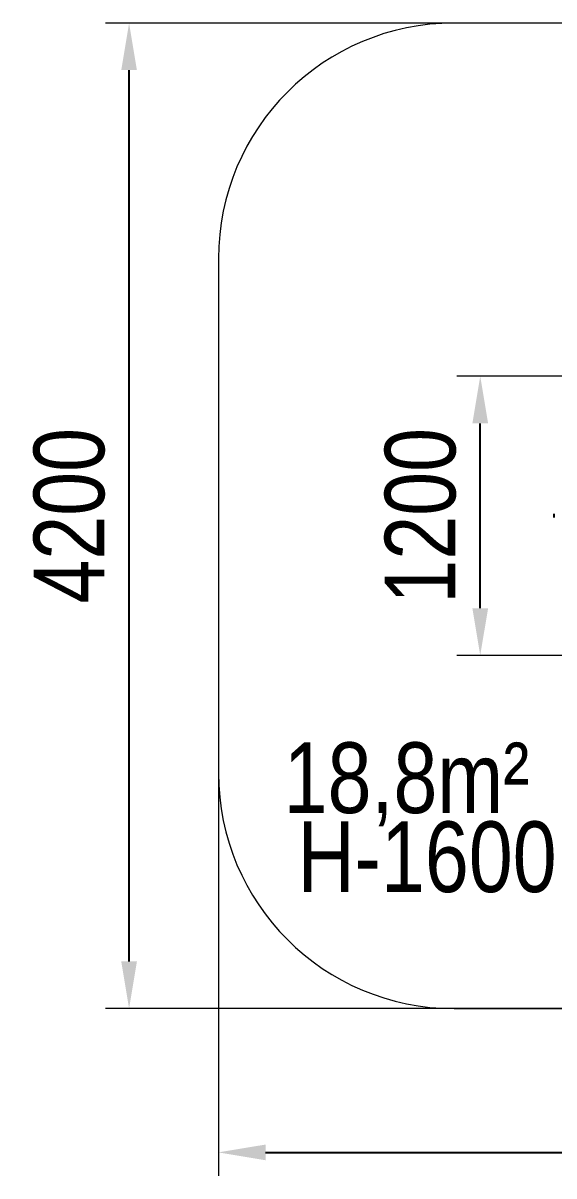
# Model space of a CAD drawing. Header units: millimetres. Extents: x -3174 to 2355, y -2665 to 2231.
# Drawn here: x -3174 to -921, y -2665 to 2231 of the extents above; entities that cross this region are included whole.
import ezdxf

# ---------------------------------------------------------------- set-up
doc = ezdxf.new("R2010")
doc.units = ezdxf.units.MM
for name, color, linetype in [('DIKOM_ЗОНА', 80, 'Continuous'), ('DIKOM_ОБЪЕКТ', 7, 'Continuous'), ('DIKOM_РАЗМЕР_ЗОНА', 7, 'Continuous'), ('DIKOM_РАЗМЕР_ОБЪЕКТА', 7, 'Continuous')]:
    doc.layers.add(name, color=color, linetype=linetype)
doc.styles.add('style1', font='arial.ttf', dxfattribs={"width": 0.8})
doc.dimstyles.new('1-50', dxfattribs={"dimtxt": 300, "dimasz": 200, "dimexe": 100, "dimexo": 0, "dimgap": 100, "dimtad": 1, "dimdec": 0, "dimtxsty": 'style1', "dimcen": 0, "dimclrd": 7, "dimclre": 7, "dimadec": 1, "dimazin": 2, "dimtfac": 1, "dimtdec": 0, "dimtmove": 0, "dimatfit": 3, "dimfxl": 0, "dimlwd": 25, "dimlwe": 18, "dimarcsym": 0})

# ---------------------------------------------------------------- blocks, each defined once
blk = doc.blocks.new('*D1')
at = {"layer": 'Defpoints', "color": 0, "transparency": 16777216}
for p in [(-1233.9, 731.1), (-795.1, 731.1), (-795.1, -454.1)]:
    blk.add_point(p, dxfattribs=at)
at = {"layer": 'DIKOM_РАЗМЕР_ОБЪЕКТА', "color": 7, "lineweight": 18, "transparency": 16777216}
for p, q in [((-795.1, 731.1), (-1333.9, 731.1)), ((-795.1, -454.1), (-1333.9, -454.1))]:
    blk.add_line(p, q, dxfattribs=at)
at = {"layer": 'DIKOM_РАЗМЕР_ОБЪЕКТА', "color": 7, "lineweight": 25, "transparency": 16777216}
blk.add_line((-1233.9, -254.1), (-1233.9, 531.1), dxfattribs=at)
at = {"layer": 'DIKOM_РАЗМЕР_ОБЪЕКТА', "color": 7, "transparency": 16777216}
for points in [[(-1267.2, 531.1), (-1200.5, 531.1), (-1233.9, 731.1)], [(-1267.2, -254.1), (-1200.5, -254.1), (-1233.9, -454.1)]]:
    blk.add_solid(points, dxfattribs=at)
at = {"layer": 'DIKOM_РАЗМЕР_ОБЪЕКТА', "color": 0, "transparency": 16777216, "insert": (-1487, 138.5), "char_height": 300, "attachment_point": 5, "rotation": 90, "style": 'style1'}
blk.add_mtext('1200', dxfattribs=at)
blk = doc.blocks.new('*D2')
at = {"layer": 'Defpoints', "color": 0, "transparency": 16777216}
for p in [(-2345.1, -954.1), (2354.9, -954.1), (2354.9, -2564.9)]:
    blk.add_point(p, dxfattribs=at)
at = {"layer": 'DIKOM_РАЗМЕР_ЗОНА', "color": 7, "lineweight": 18, "transparency": 16777216}
for p, q in [((-2345.1, -954.1), (-2345.1, -2664.9)), ((2354.9, -954.1), (2354.9, -2664.9))]:
    blk.add_line(p, q, dxfattribs=at)
at = {"layer": 'DIKOM_РАЗМЕР_ЗОНА', "color": 7, "lineweight": 25, "transparency": 16777216}
blk.add_line((-2145.1, -2564.9), (2154.9, -2564.9), dxfattribs=at)
at = {"layer": 'DIKOM_РАЗМЕР_ЗОНА', "color": 7, "transparency": 16777216}
for points in [[(-2145.1, -2531.6), (-2145.1, -2598.3), (-2345.1, -2564.9)], [(2154.9, -2531.6), (2154.9, -2598.3), (2354.9, -2564.9)]]:
    blk.add_solid(points, dxfattribs=at)
at = {"layer": 'DIKOM_РАЗМЕР_ЗОНА', "color": 0, "transparency": 16777216, "insert": (-7, -2311.8), "char_height": 300, "attachment_point": 5, "style": 'style1'}
blk.add_mtext('4700', dxfattribs=at)
blk = doc.blocks.new('*D3')
at = {"layer": 'Defpoints', "color": 0, "transparency": 16777216}
for p in [(-2724.4, 2231.1), (1354.9, 2231.1), (1354.9, -1954.1)]:
    blk.add_point(p, dxfattribs=at)
at = {"layer": 'DIKOM_РАЗМЕР_ЗОНА', "color": 7, "lineweight": 18, "transparency": 16777216}
for p, q in [((1354.9, 2231.1), (-2824.4, 2231.1)), ((1354.9, -1954.1), (-2824.4, -1954.1))]:
    blk.add_line(p, q, dxfattribs=at)
at = {"layer": 'DIKOM_РАЗМЕР_ЗОНА', "color": 7, "lineweight": 25, "transparency": 16777216}
blk.add_line((-2724.4, -1754.1), (-2724.4, 2031.1), dxfattribs=at)
at = {"layer": 'DIKOM_РАЗМЕР_ЗОНА', "color": 7, "transparency": 16777216}
for points in [[(-2757.7, 2031.1), (-2691.1, 2031.1), (-2724.4, 2231.1)], [(-2757.7, -1754.1), (-2691.1, -1754.1), (-2724.4, -1954.1)]]:
    blk.add_solid(points, dxfattribs=at)
at = {"layer": 'DIKOM_РАЗМЕР_ЗОНА', "color": 0, "transparency": 16777216, "insert": (-2977.6, 138.5), "char_height": 300, "attachment_point": 5, "rotation": 90, "style": 'style1'}
blk.add_mtext('4200', dxfattribs=at)

msp = doc.modelspace()

# ---------------------------------------------------------------- linework, layer by layer
at = {"layer": 'DIKOM_ЗОНА', "color": 3, "lineweight": 15}
for p, q in [((1354.9, 2231.1), (-1345.1, 2231.1)), ((-2345.1, 1231.1), (-2345.1, -954.1)), ((-1345.1, -1954.1), (1354.9, -1954.1))]:
    msp.add_line(p, q, dxfattribs=at)
for centre, start, end in [((-1345.1, 1231.1), 90, 180), ((-1345.1, -954.1), 180, 270)]:
    msp.add_arc(centre, 1000, start, end, dxfattribs=at)
at = {"layer": 'DIKOM_ОБЪЕКТ'}
msp.add_line((-921.1, 146.3), (-921.1, 130.7), dxfattribs=at)

# ---------------------------------------------------------------- texts
at = {"layer": 'DIKOM_РАЗМЕР_ОБЪЕКТА', "char_height": 300, "width": 5885.531, "attachment_point": 1, "style": 'style1'}
for s, insert in [('{\\fArial|b0|i0|c204|p34;1}8,8m²', (-2068.4, -823.8)), ('H-1600', (-2009.1, -1159.4))]:
    msp.add_mtext(s, dxfattribs=dict(at, insert=insert))

# ---------------------------------------------------------------- dimensions: what is measured, and where the dimension line sits
at = {"layer": 'DIKOM_РАЗМЕР_ЗОНА'}
dim = msp.add_linear_dim(base=(-2724.4, 2231.1), p1=(1354.9, -1954.1), p2=(1354.9, 2231.1), angle=90, text='4200', dimstyle='1-50', dxfattribs=at)
dim.commit()
dim.dimension.update_dxf_attribs({"geometry": '*D3', "text_midpoint": (-2724.4, 138.5), "dimtype": 160})
dim = msp.add_linear_dim(base=(2354.9, -2564.9), p1=(-2345.1, -954.1), p2=(2354.9, -954.1), dimstyle='1-50', dxfattribs=at)
dim.commit()
dim.dimension.update_dxf_attribs({"geometry": '*D2', "text_midpoint": (-7, -2564.9), "dimtype": 160})
at = {"layer": 'DIKOM_РАЗМЕР_ОБЪЕКТА'}
dim = msp.add_linear_dim(base=(-1233.9, 731.1), p1=(-795.1, -454.1), p2=(-795.1, 731.1), angle=90, text='1200', dimstyle='1-50', dxfattribs=at)
dim.commit()
dim.dimension.update_dxf_attribs({"geometry": '*D1', "text_midpoint": (-1233.9, 138.5), "dimtype": 160})

doc.saveas('drawing.dxf')
